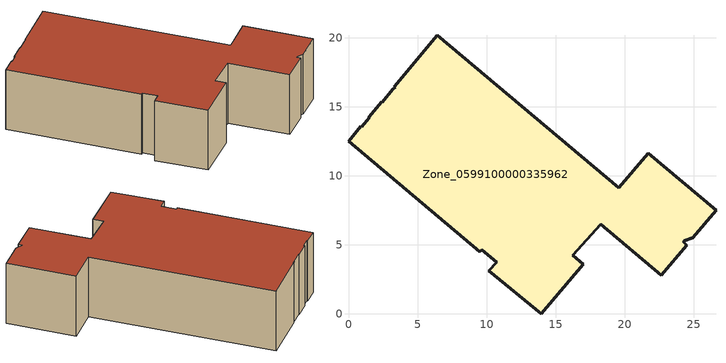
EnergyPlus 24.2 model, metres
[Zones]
Zone_0599100000335962
 floor ground (C_G): 3.2,16.27 3.38,16.43 3.31,16.48 6.43,20.21 19.6,9.15 21.71,11.66 26.63,7.51 24.94,5.51 24.32,5.3 24.25,5.24 24.5,5 22.66,2.82 18.29,6.49 16.26,4.24 17.01,3.59 13.96,0 10.18,3.12 10.73,3.76 9.64,4.66 9.51,4.5 0,12.51 0.9,13.6 0.97,13.55 1.5,14.2 1.46,14.26 2.41,15.4 2.44,15.34 z0
 wall outside (C_F): 2.41,15.4 1.46,14.26 1.5,14.2 0.97,13.55 0.9,13.6 0,12.51 9.51,4.5 9.64,4.66 10.73,3.76 10.18,3.12 13.96,0 17.01,3.59 16.26,4.24 18.29,6.49 22.66,2.82 24.5,5 24.25,5.24 24.32,5.3 24.94,5.51 26.63,7.51 21.71,11.66 19.6,9.15 6.43,20.21 3.31,16.48 3.38,16.43 3.2,16.27 2.44,15.34 2.41,15.4 z0:6.13
 roof outside (C_R): 24.5,5 24.25,5.24 24.32,5.3 24.94,5.51 26.63,7.51 21.71,11.66 19.6,9.15 6.43,20.21 3.31,16.48 3.38,16.43 3.2,16.27 2.44,15.34 2.41,15.4 1.46,14.26 1.5,14.2 0.97,13.55 0.9,13.6 0,12.51 9.51,4.5 9.64,4.66 10.73,3.76 10.18,3.12 13.96,0 17.01,3.59 16.26,4.24 18.29,6.49 22.66,2.82 z6.13
[BUILDING]
Pand.0599100000335962: North Axis=0; Terrain=City; Loads Convergence Tolerance Value=0.04; Temperature Convergence Tolerance Value=0.4; Solar Distribution=FullExterior; Maximum Number of Warmup Days=25; Minimum Number of Warmup Days=1
[Site:Location]
Rotterdam.The.Hague.AP_ZH_NLD Design_Conditions: Latitude=51.96; Longitude=4.45; Time Zone=1; Elevation=-4.5
[SITE:GROUNDTEMPERATURE:BUILDINGSURFACE]
18, 18, 18, 18, 18, 18, 18, 18, 18, 18, 18, 18
[MATERIAL] Thermal Absorptance=0.9; Solar Absorptance=0.7; Visible Absorptance=0.7
Name | Roughness | Thickness | Conductivity | Density | Specific Heat
G.D.1975-1991 | MediumSmooth | 0.15 | 0.288461 | 540 | 1210
F.D.1975-1991 | Rough | 0.3 | 0.230769 | 1920 | 840
R.D.1975-1991 | MediumRough | 0.2 | 0.153846 | 1500 | 1000
[CONSTRUCTION]
C_G: G.D.1975-1991
C_F: F.D.1975-1991
C_R: R.D.1975-1991
[ZONE]
Zone_0599100000335962: Type=1; Multiplier=1; Ceiling Height=Autocalculate; Volume=Autocalculate; Floor Area=autocalculate; Part of Total Floor Area=Yes
[ZONEINFILTRATION:DESIGNFLOWRATE]
Infil_Zone_0599100000335962: Zone or ZoneList or Space or SpaceList=Zone_0599100000335962; Schedule=AlwaysOn; Design Flow Rate Calculation Method=Flow/Area; Flow Rate per Floor Area=0.0042; Constant Term Coefficient=1; Temperature Term Coefficient=0; Velocity Term Coefficient=0; Velocity Squared Term Coefficient=0
[HVACTEMPLATE:ZONE:IDEALLOADSAIRSYSTEM]
Zone_0599100000335962: Maximum Heating Supply Air Temperature=50; Minimum Cooling Supply Air Temperature=13; Maximum Heating Supply Air Humidity Ratio=0.0156; Minimum Cooling Supply Air Humidity Ratio=0.0077; Heating Limit=NoLimit; Cooling Limit=NoLimit; Dehumidification Control Type=ConstantSensibleHeatRatio; Cooling Sensible Heat Ratio=0.7; Dehumidification Setpoint=60; Humidification Control Type=None; Humidification Setpoint=30; Outdoor Air Method=None; Outdoor Air Flow Rate per Person=0.00944; Outdoor Air Flow Rate per Zone Floor Area=0; Outdoor Air Flow Rate per Zone=0; Demand Controlled Ventilation Type=None; Outdoor Air Economizer Type=NoEconomizer; Heat Recovery Type=None; Sensible Heat Recovery Effectiveness=0.7; Latent Heat Recovery Effectiveness=0.65
[ZONECONTROL:THERMOSTAT]
ThermostatControl_Zone_0599100000335962: Zone or ZoneList=Zone_0599100000335962; Control Type Schedule=DualSetpointControlType; Control 1=Thermostat_Zone_0599100000335962; Temperature Difference Between Cutout And Setpoint=0
[THERMOSTATSETPOINT:DUALSETPOINT]
Thermostat_Zone_0599100000335962: Heating Setpoint Temperature Schedule=HeatingSetpoint_Zone_0599100000335962; Cooling Setpoint Temperature Schedule=CoolingSetpoint_Zone_0599100000335962
[SCHEDULE:COMPACT]
HeatingSetpoint_Zone_0599100000335962: Through: 12/31, For: AllDays, Until: 24:00, 21
CoolingSetpoint_Zone_0599100000335962: Through: 12/31, For: AllDays, Until: 24:00, 24
DualSetpointControlType: Through: 12/31, For: AllDays, Until: 24:00, 4
AlwaysOn: Through: 12/31, For: AllDays, Until: 24:00, 1
